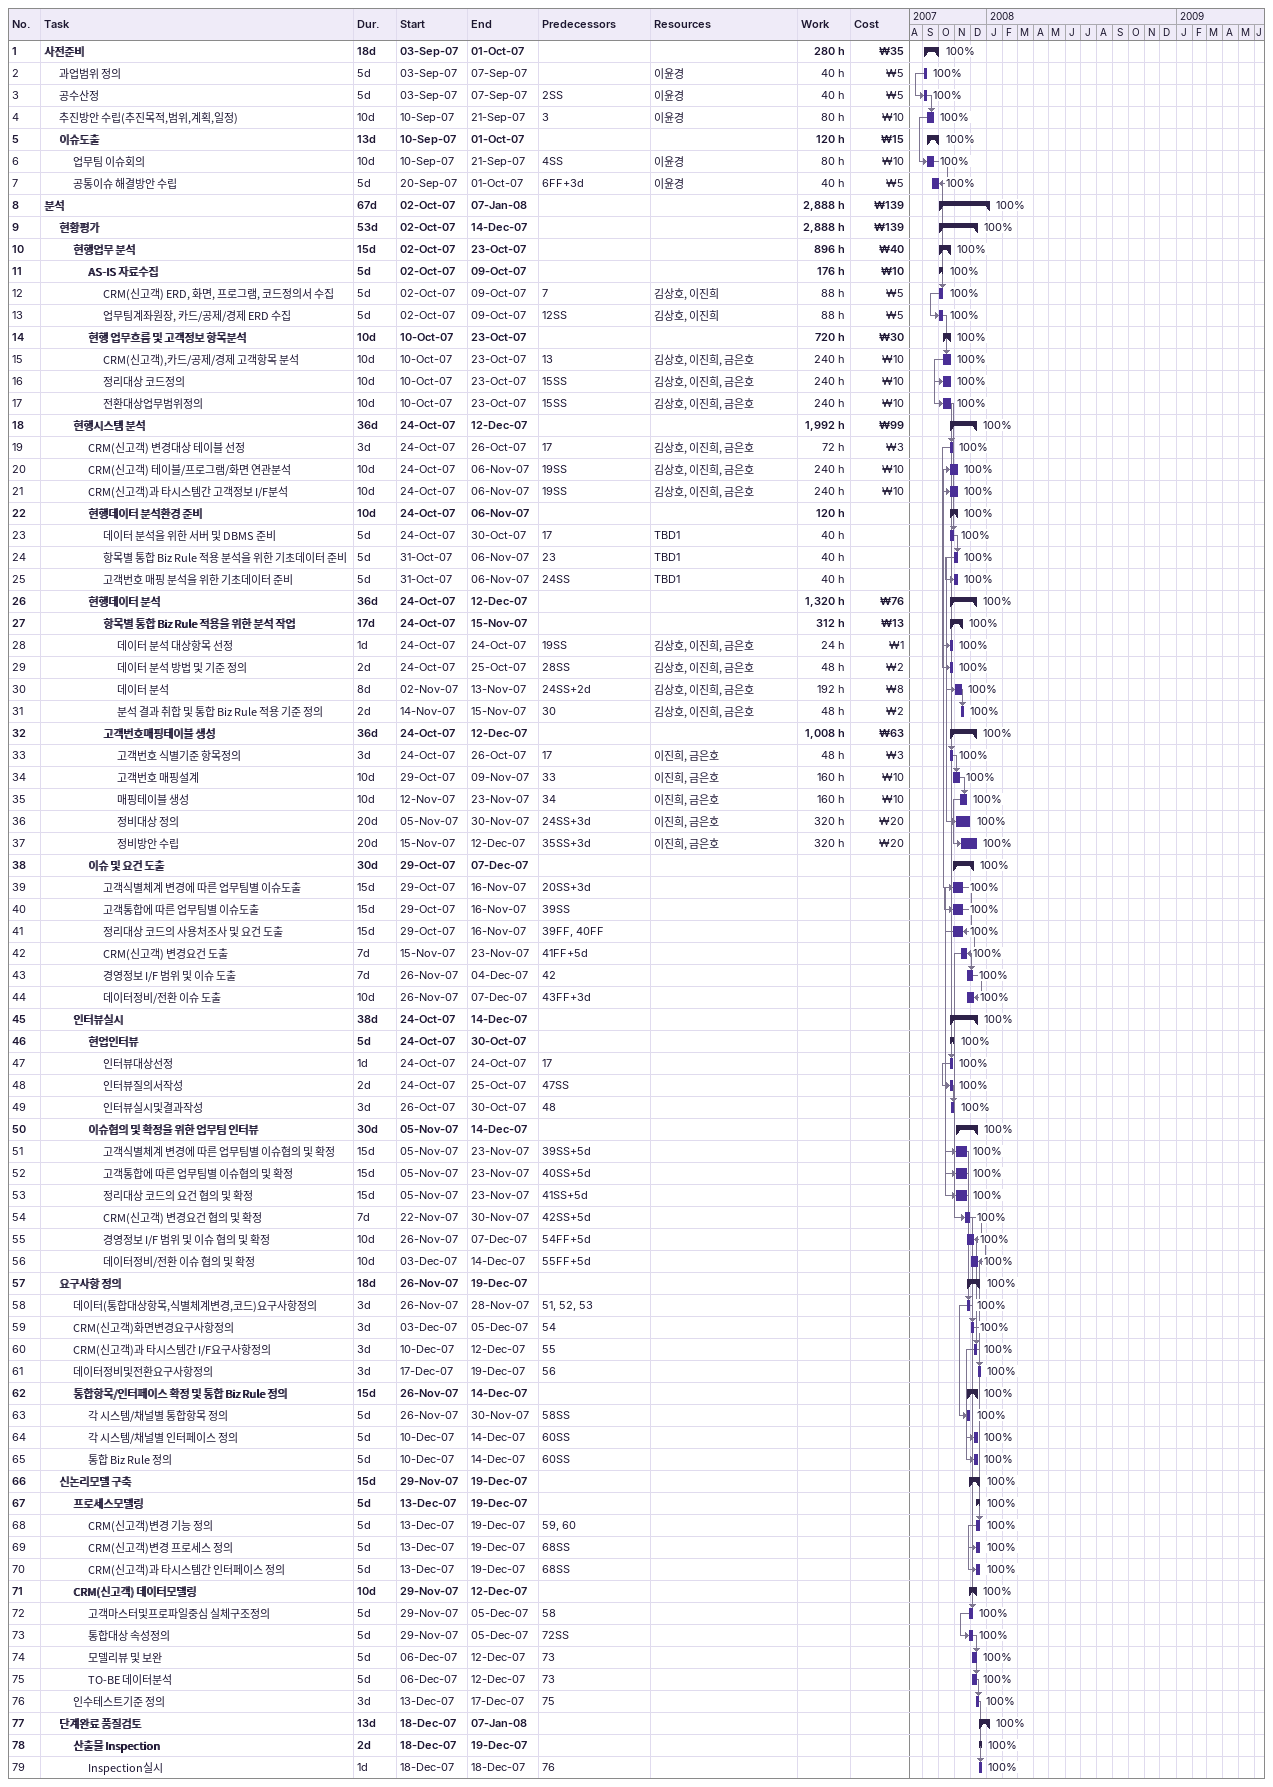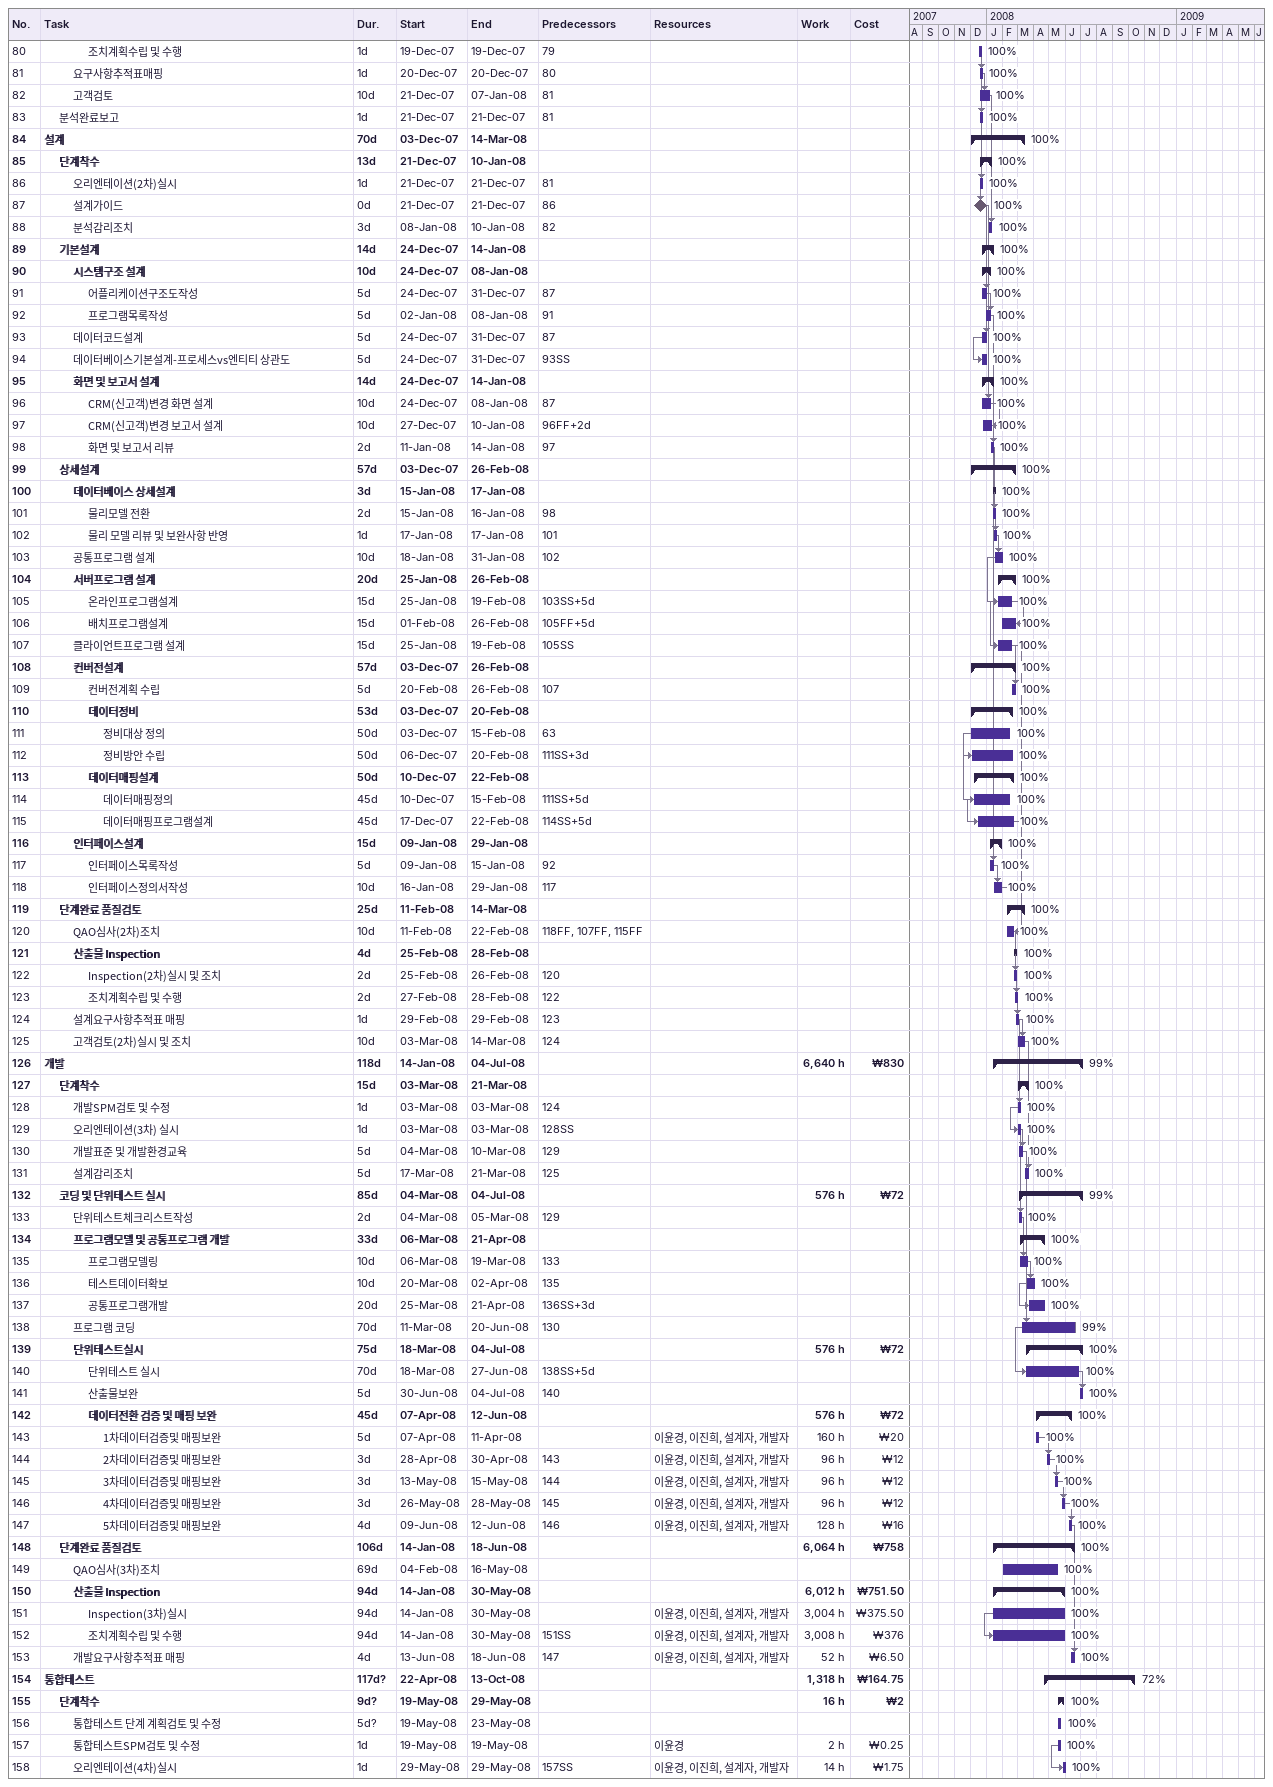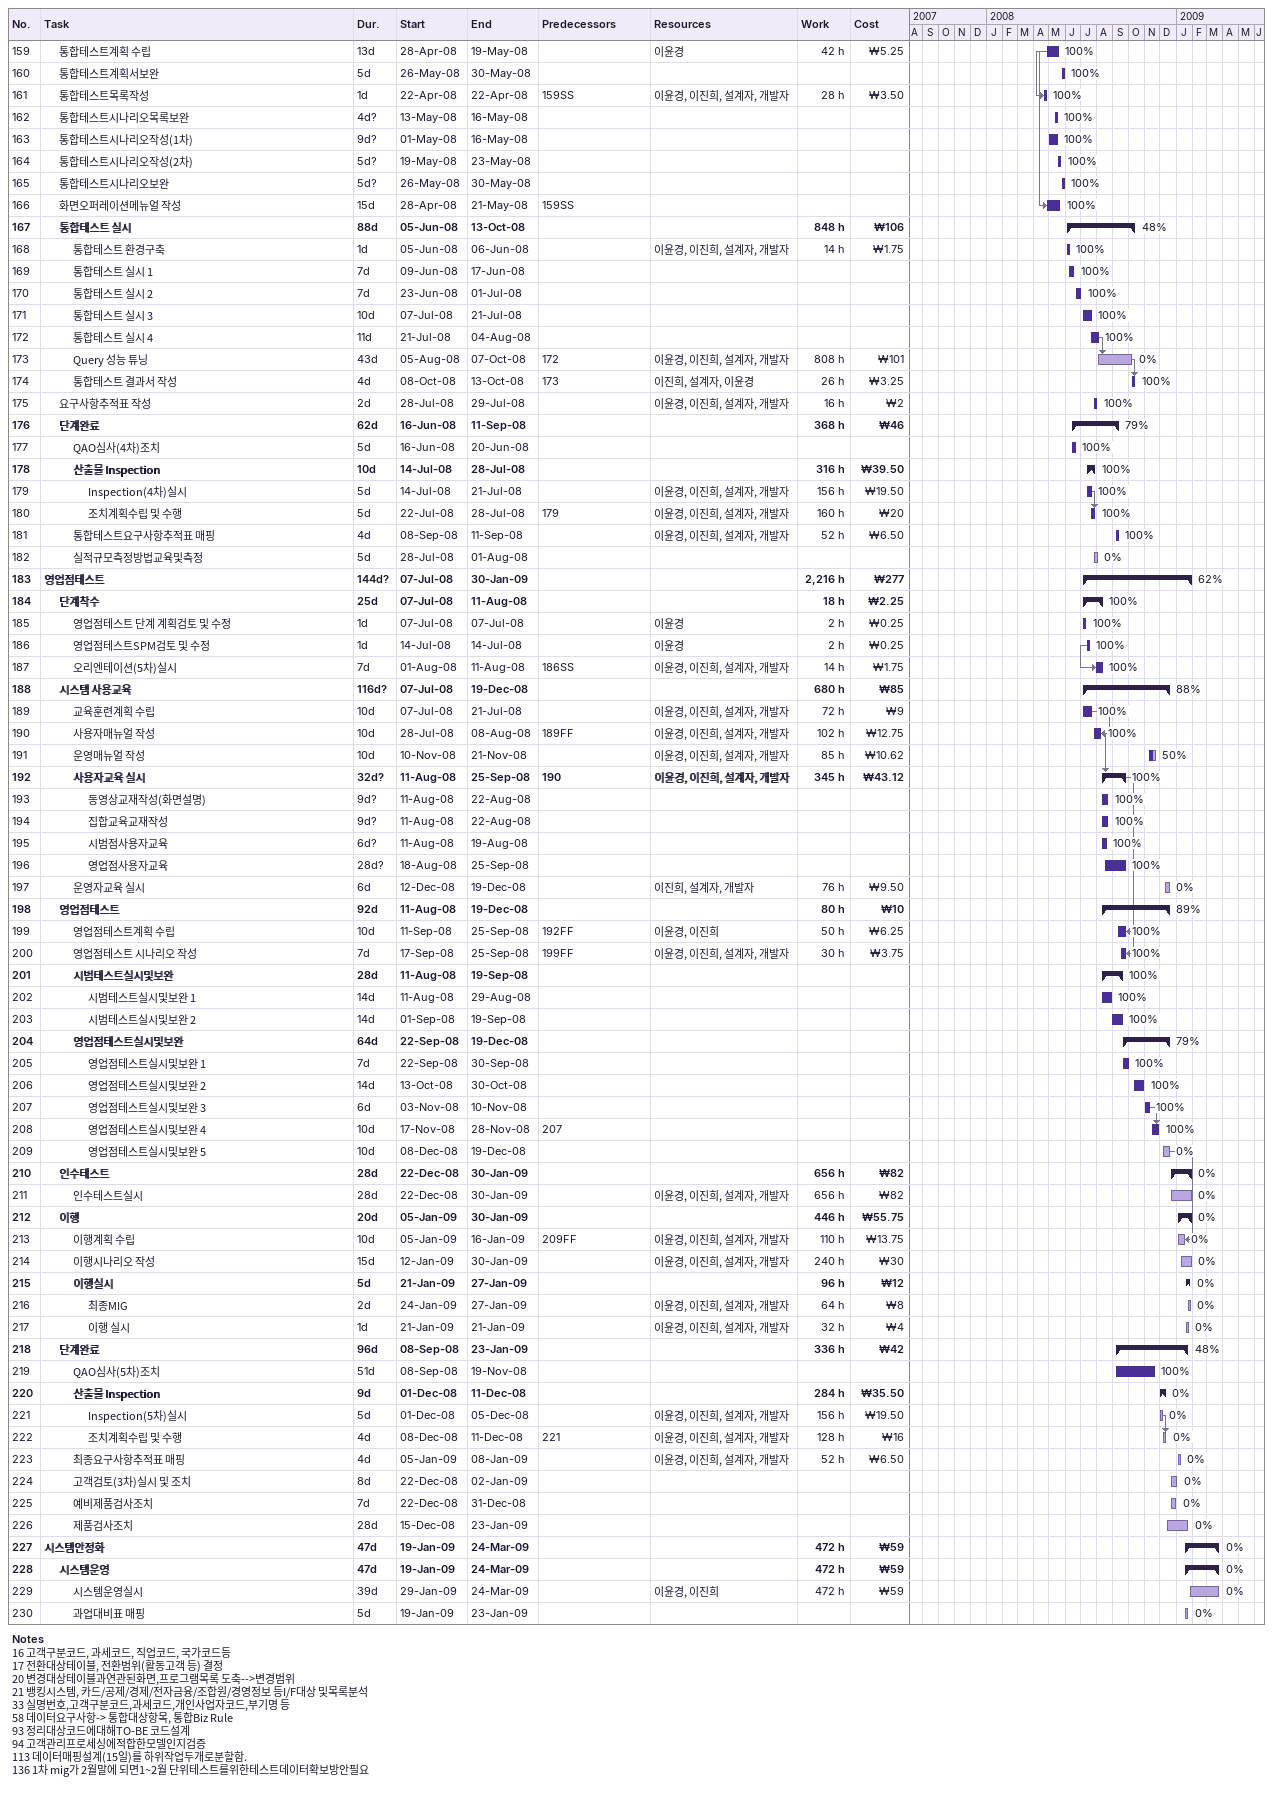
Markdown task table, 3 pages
| ID | Level | Task | Duration | Start | Finish | Predecessors | Resources | % complete | Work (h) | Cost (₩) |
|---|---|---|---|---|---|---|---|---|---|---|
| 1 | 1 | **사전준비** | 18d | 2007-09-03 | 2007-10-01 |  |  | 100 | 280 | 35 |
| 2 | 2 | 과업범위 정의 | 5d | 2007-09-03 | 2007-09-07 |  | 이윤경 | 100 | 40 | 5 |
| 3 | 2 | 공수산정 | 5d | 2007-09-03 | 2007-09-07 | 2SS | 이윤경 | 100 | 40 | 5 |
| 4 | 2 | 추진방안 수립(추진목적,범위,계획,일정) | 10d | 2007-09-10 | 2007-09-21 | 3 | 이윤경 | 100 | 80 | 10 |
| 5 | 2 | **이슈도출** | 13d | 2007-09-10 | 2007-10-01 |  |  | 100 | 120 | 15 |
| 6 | 3 | 업무팀 이슈회의 | 10d | 2007-09-10 | 2007-09-21 | 4SS | 이윤경 | 100 | 80 | 10 |
| 7 | 3 | 공통이슈 해결방안 수립 | 5d | 2007-09-20 | 2007-10-01 | 6FF+3d | 이윤경 | 100 | 40 | 5 |
| 8 | 1 | **분석** | 67d | 2007-10-02 | 2008-01-07 |  |  | 100 | 2888 | 139 |
| 9 | 2 | **현황평가** | 53d | 2007-10-02 | 2007-12-14 |  |  | 100 | 2888 | 139 |
| 10 | 3 | **현행업무 분석** | 15d | 2007-10-02 | 2007-10-23 |  |  | 100 | 896 | 40 |
| 11 | 4 | **AS-IS 자료수집** | 5d | 2007-10-02 | 2007-10-09 |  |  | 100 | 176 | 10 |
| 12 | 5 | CRM(신고객) ERD, 화면, 프로그램, 코드정의서 수집 | 5d | 2007-10-02 | 2007-10-09 | 7 | 김상호, 이진희 | 100 | 88 | 5 |
| 13 | 5 | 업무팀계좌원장, 카드/공제/경제 ERD 수집 | 5d | 2007-10-02 | 2007-10-09 | 12SS | 김상호, 이진희 | 100 | 88 | 5 |
| 14 | 4 | **현행 업무흐름 및 고객정보 항목분석** | 10d | 2007-10-10 | 2007-10-23 |  |  | 100 | 720 | 30 |
| 15 | 5 | CRM(신고객),카드/공제/경제 고객항목 분석 | 10d | 2007-10-10 | 2007-10-23 | 13 | 김상호, 이진희, 금은호 | 100 | 240 | 10 |
| 16 | 5 | 정리대상 코드정의 | 10d | 2007-10-10 | 2007-10-23 | 15SS | 김상호, 이진희, 금은호 | 100 | 240 | 10 |
| 17 | 5 | 전환대상업무범위정의 | 10d | 2007-10-10 | 2007-10-23 | 15SS | 김상호, 이진희, 금은호 | 100 | 240 | 10 |
| 18 | 3 | **현행시스템 분석** | 36d | 2007-10-24 | 2007-12-12 |  |  | 100 | 1992 | 99 |
| 19 | 4 | CRM(신고객) 변경대상 테이블 선정 | 3d | 2007-10-24 | 2007-10-26 | 17 | 김상호, 이진희, 금은호 | 100 | 72 | 3 |
| 20 | 4 | CRM(신고객) 테이블/프로그램/화면 연관분석 | 10d | 2007-10-24 | 2007-11-06 | 19SS | 김상호, 이진희, 금은호 | 100 | 240 | 10 |
| 21 | 4 | CRM(신고객)과 타시스템간 고객정보 I/F분석 | 10d | 2007-10-24 | 2007-11-06 | 19SS | 김상호, 이진희, 금은호 | 100 | 240 | 10 |
| 22 | 4 | **현행데이터 분석환경 준비** | 10d | 2007-10-24 | 2007-11-06 |  |  | 100 | 120 |  |
| 23 | 5 | 데이터 분석을 위한 서버 및 DBMS 준비 | 5d | 2007-10-24 | 2007-10-30 | 17 | TBD1 | 100 | 40 |  |
| 24 | 5 | 항목별 통합 Biz Rule 적용 분석을 위한 기초데이터 준비 | 5d | 2007-10-31 | 2007-11-06 | 23 | TBD1 | 100 | 40 |  |
| 25 | 5 | 고객번호 매핑 분석을 위한 기초데이터 준비 | 5d | 2007-10-31 | 2007-11-06 | 24SS | TBD1 | 100 | 40 |  |
| 26 | 4 | **현행데이터 분석** | 36d | 2007-10-24 | 2007-12-12 |  |  | 100 | 1320 | 76 |
| 27 | 5 | **항목별 통합 Biz Rule 적용을 위한 분석 작업** | 17d | 2007-10-24 | 2007-11-15 |  |  | 100 | 312 | 13 |
| 28 | 6 | 데이터 분석 대상항목 선정 | 1d | 2007-10-24 | 2007-10-24 | 19SS | 김상호, 이진희, 금은호 | 100 | 24 | 1 |
| 29 | 6 | 데이터 분석 방법 및 기준 정의 | 2d | 2007-10-24 | 2007-10-25 | 28SS | 김상호, 이진희, 금은호 | 100 | 48 | 2 |
| 30 | 6 | 데이터 분석 | 8d | 2007-11-02 | 2007-11-13 | 24SS+2d | 김상호, 이진희, 금은호 | 100 | 192 | 8 |
| 31 | 6 | 분석 결과 취합 및 통합 Biz Rule 적용 기준 정의 | 2d | 2007-11-14 | 2007-11-15 | 30 | 김상호, 이진희, 금은호 | 100 | 48 | 2 |
| 32 | 5 | **고객번호매핑테이블 생성** | 36d | 2007-10-24 | 2007-12-12 |  |  | 100 | 1008 | 63 |
| 33 | 6 | 고객번호 식별기준 항목정의 | 3d | 2007-10-24 | 2007-10-26 | 17 | 이진희, 금은호 | 100 | 48 | 3 |
| 34 | 6 | 고객번호 매핑설계 | 10d | 2007-10-29 | 2007-11-09 | 33 | 이진희, 금은호 | 100 | 160 | 10 |
| 35 | 6 | 매핑테이블 생성 | 10d | 2007-11-12 | 2007-11-23 | 34 | 이진희, 금은호 | 100 | 160 | 10 |
| 36 | 6 | 정비대상 정의 | 20d | 2007-11-05 | 2007-11-30 | 24SS+3d | 이진희, 금은호 | 100 | 320 | 20 |
| 37 | 6 | 정비방안 수립 | 20d | 2007-11-15 | 2007-12-12 | 35SS+3d | 이진희, 금은호 | 100 | 320 | 20 |
| 38 | 4 | **이슈 및 요건 도출** | 30d | 2007-10-29 | 2007-12-07 |  |  | 100 |  |  |
| 39 | 5 | 고객식별체계 변경에 따른 업무팀별 이슈도출 | 15d | 2007-10-29 | 2007-11-16 | 20SS+3d |  | 100 |  |  |
| 40 | 5 | 고객통합에 따른 업무팀별 이슈도출 | 15d | 2007-10-29 | 2007-11-16 | 39SS |  | 100 |  |  |
| 41 | 5 | 정리대상 코드의 사용처조사 및 요건 도출 | 15d | 2007-10-29 | 2007-11-16 | 39FF, 40FF |  | 100 |  |  |
| 42 | 5 | CRM(신고객) 변경요건 도출 | 7d | 2007-11-15 | 2007-11-23 | 41FF+5d |  | 100 |  |  |
| 43 | 5 | 경영정보 I/F 범위 및 이슈 도출 | 7d | 2007-11-26 | 2007-12-04 | 42 |  | 100 |  |  |
| 44 | 5 | 데이터정비/전환 이슈 도출 | 10d | 2007-11-26 | 2007-12-07 | 43FF+3d |  | 100 |  |  |
| 45 | 3 | **인터뷰실시** | 38d | 2007-10-24 | 2007-12-14 |  |  | 100 |  |  |
| 46 | 4 | **현업인터뷰** | 5d | 2007-10-24 | 2007-10-30 |  |  | 100 |  |  |
| 47 | 5 | 인터뷰대상선정 | 1d | 2007-10-24 | 2007-10-24 | 17 |  | 100 |  |  |
| 48 | 5 | 인터뷰질의서작성 | 2d | 2007-10-24 | 2007-10-25 | 47SS |  | 100 |  |  |
| 49 | 5 | 인터뷰실시및결과작성 | 3d | 2007-10-26 | 2007-10-30 | 48 |  | 100 |  |  |
| 50 | 4 | **이슈협의 및 확정을 위한 업무팀 인터뷰** | 30d | 2007-11-05 | 2007-12-14 |  |  | 100 |  |  |
| 51 | 5 | 고객식별체계 변경에 따른 업무팀별 이슈협의 및 확정 | 15d | 2007-11-05 | 2007-11-23 | 39SS+5d |  | 100 |  |  |
| 52 | 5 | 고객통합에 따른 업무팀별 이슈협의 및 확정 | 15d | 2007-11-05 | 2007-11-23 | 40SS+5d |  | 100 |  |  |
| 53 | 5 | 정리대상 코드의 요건 협의 및 확정 | 15d | 2007-11-05 | 2007-11-23 | 41SS+5d |  | 100 |  |  |
| 54 | 5 | CRM(신고객) 변경요건 협의 및 확정 | 7d | 2007-11-22 | 2007-11-30 | 42SS+5d |  | 100 |  |  |
| 55 | 5 | 경영정보 I/F 범위 및 이슈 협의 및 확정 | 10d | 2007-11-26 | 2007-12-07 | 54FF+5d |  | 100 |  |  |
| 56 | 5 | 데이터정비/전환 이슈 협의 및 확정 | 10d | 2007-12-03 | 2007-12-14 | 55FF+5d |  | 100 |  |  |
| 57 | 2 | **요구사항 정의** | 18d | 2007-11-26 | 2007-12-19 |  |  | 100 |  |  |
| 58 | 3 | 데이터(통합대상항목,식별체계변경,코드)요구사항정의 | 3d | 2007-11-26 | 2007-11-28 | 51, 52, 53 |  | 100 |  |  |
| 59 | 3 | CRM(신고객)화면변경요구사항정의 | 3d | 2007-12-03 | 2007-12-05 | 54 |  | 100 |  |  |
| 60 | 3 | CRM(신고객)과 타시스템간 I/F요구사항정의 | 3d | 2007-12-10 | 2007-12-12 | 55 |  | 100 |  |  |
| 61 | 3 | 데이터정비및전환요구사항정의 | 3d | 2007-12-17 | 2007-12-19 | 56 |  | 100 |  |  |
| 62 | 3 | **통합항목/인터페이스 확정 및 통합 Biz Rule 정의** | 15d | 2007-11-26 | 2007-12-14 |  |  | 100 |  |  |
| 63 | 4 | 각 시스템/채널별 통합항목 정의 | 5d | 2007-11-26 | 2007-11-30 | 58SS |  | 100 |  |  |
| 64 | 4 | 각 시스템/채널별 인터페이스 정의 | 5d | 2007-12-10 | 2007-12-14 | 60SS |  | 100 |  |  |
| 65 | 4 | 통합 Biz Rule 정의 | 5d | 2007-12-10 | 2007-12-14 | 60SS |  | 100 |  |  |
| 66 | 2 | **신논리모델 구축** | 15d | 2007-11-29 | 2007-12-19 |  |  | 100 |  |  |
| 67 | 3 | **프로세스모델링** | 5d | 2007-12-13 | 2007-12-19 |  |  | 100 |  |  |
| 68 | 4 | CRM(신고객)변경 기능 정의 | 5d | 2007-12-13 | 2007-12-19 | 59, 60 |  | 100 |  |  |
| 69 | 4 | CRM(신고객)변경 프로세스 정의 | 5d | 2007-12-13 | 2007-12-19 | 68SS |  | 100 |  |  |
| 70 | 4 | CRM(신고객)과 타시스템간 인터페이스 정의 | 5d | 2007-12-13 | 2007-12-19 | 68SS |  | 100 |  |  |
| 71 | 3 | **CRM(신고객) 데이터모델링** | 10d | 2007-11-29 | 2007-12-12 |  |  | 100 |  |  |
| 72 | 4 | 고객마스터및프로파일중심 실체구조정의 | 5d | 2007-11-29 | 2007-12-05 | 58 |  | 100 |  |  |
| 73 | 4 | 통합대상 속성정의 | 5d | 2007-11-29 | 2007-12-05 | 72SS |  | 100 |  |  |
| 74 | 4 | 모델리뷰 및 보완 | 5d | 2007-12-06 | 2007-12-12 | 73 |  | 100 |  |  |
| 75 | 4 | TO-BE 데이터분석 | 5d | 2007-12-06 | 2007-12-12 | 73 |  | 100 |  |  |
| 76 | 3 | 인수테스트기준 정의 | 3d | 2007-12-13 | 2007-12-17 | 75 |  | 100 |  |  |
| 77 | 2 | **단계완료 품질검토** | 13d | 2007-12-18 | 2008-01-07 |  |  | 100 |  |  |
| 78 | 3 | **산출물 Inspection** | 2d | 2007-12-18 | 2007-12-19 |  |  | 100 |  |  |
| 79 | 4 | Inspection실시 | 1d | 2007-12-18 | 2007-12-18 | 76 |  | 100 |  |  |
| 80 | 4 | 조치계획수립 및 수행 | 1d | 2007-12-19 | 2007-12-19 | 79 |  | 100 |  |  |
| 81 | 3 | 요구사항추적표매핑 | 1d | 2007-12-20 | 2007-12-20 | 80 |  | 100 |  |  |
| 82 | 3 | 고객검토 | 10d | 2007-12-21 | 2008-01-07 | 81 |  | 100 |  |  |
| 83 | 2 | 분석완료보고 | 1d | 2007-12-21 | 2007-12-21 | 81 |  | 100 |  |  |
| 84 | 1 | **설계** | 70d | 2007-12-03 | 2008-03-14 |  |  | 100 |  |  |
| 85 | 2 | **단계착수** | 13d | 2007-12-21 | 2008-01-10 |  |  | 100 |  |  |
| 86 | 3 | 오리엔테이션(2차)실시 | 1d | 2007-12-21 | 2007-12-21 | 81 |  | 100 |  |  |
| 87 | 3 | 설계가이드 | 0d | 2007-12-21 | 2007-12-21 | 86 |  | 100 |  |  |
| 88 | 3 | 분석감리조치 | 3d | 2008-01-08 | 2008-01-10 | 82 |  | 100 |  |  |
| 89 | 2 | **기본설계** | 14d | 2007-12-24 | 2008-01-14 |  |  | 100 |  |  |
| 90 | 3 | **시스템구조 설계** | 10d | 2007-12-24 | 2008-01-08 |  |  | 100 |  |  |
| 91 | 4 | 어플리케이션구조도작성 | 5d | 2007-12-24 | 2007-12-31 | 87 |  | 100 |  |  |
| 92 | 4 | 프로그램목록작성 | 5d | 2008-01-02 | 2008-01-08 | 91 |  | 100 |  |  |
| 93 | 3 | 데이터코드설계 | 5d | 2007-12-24 | 2007-12-31 | 87 |  | 100 |  |  |
| 94 | 3 | 데이터베이스기본설계-프로세스vs엔티티 상관도 | 5d | 2007-12-24 | 2007-12-31 | 93SS |  | 100 |  |  |
| 95 | 3 | **화면 및 보고서 설계** | 14d | 2007-12-24 | 2008-01-14 |  |  | 100 |  |  |
| 96 | 4 | CRM(신고객)변경 화면 설계 | 10d | 2007-12-24 | 2008-01-08 | 87 |  | 100 |  |  |
| 97 | 4 | CRM(신고객)변경 보고서 설계 | 10d | 2007-12-27 | 2008-01-10 | 96FF+2d |  | 100 |  |  |
| 98 | 4 | 화면 및 보고서 리뷰 | 2d | 2008-01-11 | 2008-01-14 | 97 |  | 100 |  |  |
| 99 | 2 | **상세설계** | 57d | 2007-12-03 | 2008-02-26 |  |  | 100 |  |  |
| 100 | 3 | **데이터베이스 상세설계** | 3d | 2008-01-15 | 2008-01-17 |  |  | 100 |  |  |
| 101 | 4 | 물리모델 전환 | 2d | 2008-01-15 | 2008-01-16 | 98 |  | 100 |  |  |
| 102 | 4 | 물리 모델 리뷰 및 보완사항 반영 | 1d | 2008-01-17 | 2008-01-17 | 101 |  | 100 |  |  |
| 103 | 3 | 공통프로그램 설계 | 10d | 2008-01-18 | 2008-01-31 | 102 |  | 100 |  |  |
| 104 | 3 | **서버프로그램 설계** | 20d | 2008-01-25 | 2008-02-26 |  |  | 100 |  |  |
| 105 | 4 | 온라인프로그램설계 | 15d | 2008-01-25 | 2008-02-19 | 103SS+5d |  | 100 |  |  |
| 106 | 4 | 배치프로그램설계 | 15d | 2008-02-01 | 2008-02-26 | 105FF+5d |  | 100 |  |  |
| 107 | 3 | 클라이언트프로그램 설계 | 15d | 2008-01-25 | 2008-02-19 | 105SS |  | 100 |  |  |
| 108 | 3 | **컨버전설계** | 57d | 2007-12-03 | 2008-02-26 |  |  | 100 |  |  |
| 109 | 4 | 컨버전계획 수립 | 5d | 2008-02-20 | 2008-02-26 | 107 |  | 100 |  |  |
| 110 | 4 | **데이터정비** | 53d | 2007-12-03 | 2008-02-20 |  |  | 100 |  |  |
| 111 | 5 | 정비대상 정의 | 50d | 2007-12-03 | 2008-02-15 | 63 |  | 100 |  |  |
| 112 | 5 | 정비방안 수립 | 50d | 2007-12-06 | 2008-02-20 | 111SS+3d |  | 100 |  |  |
| 113 | 4 | **데이터매핑설계** | 50d | 2007-12-10 | 2008-02-22 |  |  | 100 |  |  |
| 114 | 5 | 데이터매핑정의 | 45d | 2007-12-10 | 2008-02-15 | 111SS+5d |  | 100 |  |  |
| 115 | 5 | 데이터매핑프로그램설계 | 45d | 2007-12-17 | 2008-02-22 | 114SS+5d |  | 100 |  |  |
| 116 | 3 | **인터페이스설계** | 15d | 2008-01-09 | 2008-01-29 |  |  | 100 |  |  |
| 117 | 4 | 인터페이스목록작성 | 5d | 2008-01-09 | 2008-01-15 | 92 |  | 100 |  |  |
| 118 | 4 | 인터페이스정의서작성 | 10d | 2008-01-16 | 2008-01-29 | 117 |  | 100 |  |  |
| 119 | 2 | **단계완료 품질검토** | 25d | 2008-02-11 | 2008-03-14 |  |  | 100 |  |  |
| 120 | 3 | QAO심사(2차)조치 | 10d | 2008-02-11 | 2008-02-22 | 118FF, 107FF, 115FF |  | 100 |  |  |
| 121 | 3 | **산출물 Inspection** | 4d | 2008-02-25 | 2008-02-28 |  |  | 100 |  |  |
| 122 | 4 | Inspection(2차)실시 및 조치 | 2d | 2008-02-25 | 2008-02-26 | 120 |  | 100 |  |  |
| 123 | 4 | 조치계획수립 및 수행 | 2d | 2008-02-27 | 2008-02-28 | 122 |  | 100 |  |  |
| 124 | 3 | 설계요구사항추적표 매핑 | 1d | 2008-02-29 | 2008-02-29 | 123 |  | 100 |  |  |
| 125 | 3 | 고객검토(2차)실시 및 조치 | 10d | 2008-03-03 | 2008-03-14 | 124 |  | 100 |  |  |
| 126 | 1 | **개발** | 118d | 2008-01-14 | 2008-07-04 |  |  | 99 | 6640 | 830 |
| 127 | 2 | **단계착수** | 15d | 2008-03-03 | 2008-03-21 |  |  | 100 |  |  |
| 128 | 3 | 개발SPM검토 및 수정 | 1d | 2008-03-03 | 2008-03-03 | 124 |  | 100 |  |  |
| 129 | 3 | 오리엔테이션(3차) 실시 | 1d | 2008-03-03 | 2008-03-03 | 128SS |  | 100 |  |  |
| 130 | 3 | 개발표준 및 개발환경교육 | 5d | 2008-03-04 | 2008-03-10 | 129 |  | 100 |  |  |
| 131 | 3 | 설계감리조치 | 5d | 2008-03-17 | 2008-03-21 | 125 |  | 100 |  |  |
| 132 | 2 | **코딩 및 단위테스트 실시** | 85d | 2008-03-04 | 2008-07-04 |  |  | 99 | 576 | 72 |
| 133 | 3 | 단위테스트체크리스트작성 | 2d | 2008-03-04 | 2008-03-05 | 129 |  | 100 |  |  |
| 134 | 3 | **프로그램모델 및 공통프로그램 개발** | 33d | 2008-03-06 | 2008-04-21 |  |  | 100 |  |  |
| 135 | 4 | 프로그램모델링 | 10d | 2008-03-06 | 2008-03-19 | 133 |  | 100 |  |  |
| 136 | 4 | 테스트데이터확보 | 10d | 2008-03-20 | 2008-04-02 | 135 |  | 100 |  |  |
| 137 | 4 | 공통프로그램개발 | 20d | 2008-03-25 | 2008-04-21 | 136SS+3d |  | 100 |  |  |
| 138 | 3 | 프로그램 코딩 | 70d | 2008-03-11 | 2008-06-20 | 130 |  | 99 |  |  |
| 139 | 3 | **단위테스트실시** | 75d | 2008-03-18 | 2008-07-04 |  |  | 100 | 576 | 72 |
| 140 | 4 | 단위테스트 실시 | 70d | 2008-03-18 | 2008-06-27 | 138SS+5d |  | 100 |  |  |
| 141 | 4 | 산출물보완 | 5d | 2008-06-30 | 2008-07-04 | 140 |  | 100 |  |  |
| 142 | 4 | **데이터전환 검증 및 매핑 보완** | 45d | 2008-04-07 | 2008-06-12 |  |  | 100 | 576 | 72 |
| 143 | 5 | 1차데이터검증및 매핑보완 | 5d | 2008-04-07 | 2008-04-11 |  | 이윤경, 이진희, 설계자, 개발자 | 100 | 160 | 20 |
| 144 | 5 | 2차데이터검증및 매핑보완 | 3d | 2008-04-28 | 2008-04-30 | 143 | 이윤경, 이진희, 설계자, 개발자 | 100 | 96 | 12 |
| 145 | 5 | 3차데이터검증및 매핑보완 | 3d | 2008-05-13 | 2008-05-15 | 144 | 이윤경, 이진희, 설계자, 개발자 | 100 | 96 | 12 |
| 146 | 5 | 4차데이터검증및 매핑보완 | 3d | 2008-05-26 | 2008-05-28 | 145 | 이윤경, 이진희, 설계자, 개발자 | 100 | 96 | 12 |
| 147 | 5 | 5차데이터검증및 매핑보완 | 4d | 2008-06-09 | 2008-06-12 | 146 | 이윤경, 이진희, 설계자, 개발자 | 100 | 128 | 16 |
| 148 | 2 | **단계완료 품질검토** | 106d | 2008-01-14 | 2008-06-18 |  |  | 100 | 6064 | 758 |
| 149 | 3 | QAO심사(3차)조치 | 69d | 2008-02-04 | 2008-05-16 |  |  | 100 |  |  |
| 150 | 3 | **산출물 Inspection** | 94d | 2008-01-14 | 2008-05-30 |  |  | 100 | 6012 | 751.50 |
| 151 | 4 | Inspection(3차)실시 | 94d | 2008-01-14 | 2008-05-30 |  | 이윤경, 이진희, 설계자, 개발자 | 100 | 3004 | 375.50 |
| 152 | 4 | 조치계획수립 및 수행 | 94d | 2008-01-14 | 2008-05-30 | 151SS | 이윤경, 이진희, 설계자, 개발자 | 100 | 3008 | 376 |
| 153 | 3 | 개발요구사항추적표 매핑 | 4d | 2008-06-13 | 2008-06-18 | 147 | 이윤경, 이진희, 설계자, 개발자 | 100 | 52 | 6.50 |
| 154 | 1 | **통합테스트** | 117d? | 2008-04-22 | 2008-10-13 |  |  | 72 | 1318 | 164.75 |
| 155 | 2 | **단계착수** | 9d? | 2008-05-19 | 2008-05-29 |  |  | 100 | 16 | 2 |
| 156 | 3 | 통합테스트 단계 계획검토 및 수정 | 5d? | 2008-05-19 | 2008-05-23 |  |  | 100 |  |  |
| 157 | 3 | 통합테스트SPM검토 및 수정 | 1d | 2008-05-19 | 2008-05-19 |  | 이윤경 | 100 | 2 | 0.25 |
| 158 | 3 | 오리엔테이션(4차)실시 | 1d | 2008-05-29 | 2008-05-29 | 157SS | 이윤경, 이진희, 설계자, 개발자 | 100 | 14 | 1.75 |
| 159 | 2 | 통합테스트계획 수립 | 13d | 2008-04-28 | 2008-05-19 |  | 이윤경 | 100 | 42 | 5.25 |
| 160 | 2 | 통합테스트계획서보완 | 5d | 2008-05-26 | 2008-05-30 |  |  | 100 |  |  |
| 161 | 2 | 통합테스트목록작성 | 1d | 2008-04-22 | 2008-04-22 | 159SS | 이윤경, 이진희, 설계자, 개발자 | 100 | 28 | 3.50 |
| 162 | 2 | 통합테스트시나리오목록보완 | 4d? | 2008-05-13 | 2008-05-16 |  |  | 100 |  |  |
| 163 | 2 | 통합테스트시나리오작성(1차) | 9d? | 2008-05-01 | 2008-05-16 |  |  | 100 |  |  |
| 164 | 2 | 통합테스트시나리오작성(2차) | 5d? | 2008-05-19 | 2008-05-23 |  |  | 100 |  |  |
| 165 | 2 | 통합테스트시나리오보완 | 5d? | 2008-05-26 | 2008-05-30 |  |  | 100 |  |  |
| 166 | 2 | 화면오퍼레이션메뉴얼 작성 | 15d | 2008-04-28 | 2008-05-21 | 159SS |  | 100 |  |  |
| 167 | 2 | **통합테스트 실시** | 88d | 2008-06-05 | 2008-10-13 |  |  | 48 | 848 | 106 |
| 168 | 3 | 통합테스트 환경구축 | 1d | 2008-06-05 | 2008-06-06 |  | 이윤경, 이진희, 설계자, 개발자 | 100 | 14 | 1.75 |
| 169 | 3 | 통합테스트 실시 1 | 7d | 2008-06-09 | 2008-06-17 |  |  | 100 |  |  |
| 170 | 3 | 통합테스트 실시 2 | 7d | 2008-06-23 | 2008-07-01 |  |  | 100 |  |  |
| 171 | 3 | 통합테스트 실시 3 | 10d | 2008-07-07 | 2008-07-21 |  |  | 100 |  |  |
| 172 | 3 | 통합테스트 실시 4 | 11d | 2008-07-21 | 2008-08-04 |  |  | 100 |  |  |
| 173 | 3 | Query 성능 튜닝 | 43d | 2008-08-05 | 2008-10-07 | 172 | 이윤경, 이진희, 설계자, 개발자 | 0 | 808 | 101 |
| 174 | 3 | 통합테스트 결과서 작성 | 4d | 2008-10-08 | 2008-10-13 | 173 | 이진희, 설계자, 이윤경 | 100 | 26 | 3.25 |
| 175 | 2 | 요구사항추적표 작성 | 2d | 2008-07-28 | 2008-07-29 |  | 이윤경, 이진희, 설계자, 개발자 | 100 | 16 | 2 |
| 176 | 2 | **단계완료** | 62d | 2008-06-16 | 2008-09-11 |  |  | 79 | 368 | 46 |
| 177 | 3 | QAO심사(4차)조치 | 5d | 2008-06-16 | 2008-06-20 |  |  | 100 |  |  |
| 178 | 3 | **산출물 Inspection** | 10d | 2008-07-14 | 2008-07-28 |  |  | 100 | 316 | 39.50 |
| 179 | 4 | Inspection(4차)실시 | 5d | 2008-07-14 | 2008-07-21 |  | 이윤경, 이진희, 설계자, 개발자 | 100 | 156 | 19.50 |
| 180 | 4 | 조치계획수립 및 수행 | 5d | 2008-07-22 | 2008-07-28 | 179 | 이윤경, 이진희, 설계자, 개발자 | 100 | 160 | 20 |
| 181 | 3 | 통합테스트요구사항추적표 매핑 | 4d | 2008-09-08 | 2008-09-11 |  | 이윤경, 이진희, 설계자, 개발자 | 100 | 52 | 6.50 |
| 182 | 3 | 실적규모측정방법교육및측정 | 5d | 2008-07-28 | 2008-08-01 |  |  | 0 |  |  |
| 183 | 1 | **영업점테스트** | 144d? | 2008-07-07 | 2009-01-30 |  |  | 62 | 2216 | 277 |
| 184 | 2 | **단계착수** | 25d | 2008-07-07 | 2008-08-11 |  |  | 100 | 18 | 2.25 |
| 185 | 3 | 영업점테스트 단계 계획검토 및 수정 | 1d | 2008-07-07 | 2008-07-07 |  | 이윤경 | 100 | 2 | 0.25 |
| 186 | 3 | 영업점테스트SPM검토 및 수정 | 1d | 2008-07-14 | 2008-07-14 |  | 이윤경 | 100 | 2 | 0.25 |
| 187 | 3 | 오리엔테이션(5차)실시 | 7d | 2008-08-01 | 2008-08-11 | 186SS | 이윤경, 이진희, 설계자, 개발자 | 100 | 14 | 1.75 |
| 188 | 2 | **시스템 사용교육** | 116d? | 2008-07-07 | 2008-12-19 |  |  | 88 | 680 | 85 |
| 189 | 3 | 교육훈련계획 수립 | 10d | 2008-07-07 | 2008-07-21 |  | 이윤경, 이진희, 설계자, 개발자 | 100 | 72 | 9 |
| 190 | 3 | 사용자매뉴얼 작성 | 10d | 2008-07-28 | 2008-08-08 | 189FF | 이윤경, 이진희, 설계자, 개발자 | 100 | 102 | 12.75 |
| 191 | 3 | 운영매뉴얼 작성 | 10d | 2008-11-10 | 2008-11-21 |  | 이윤경, 이진희, 설계자, 개발자 | 50 | 85 | 10.62 |
| 192 | 3 | **사용자교육 실시** | 32d? | 2008-08-11 | 2008-09-25 | 190 | 이윤경, 이진희, 설계자, 개발자 | 100 | 345 | 43.12 |
| 193 | 4 | 동영상교재작성(화면설명) | 9d? | 2008-08-11 | 2008-08-22 |  |  | 100 |  |  |
| 194 | 4 | 집합교육교재작성 | 9d? | 2008-08-11 | 2008-08-22 |  |  | 100 |  |  |
| 195 | 4 | 시범점사용자교육 | 6d? | 2008-08-11 | 2008-08-19 |  |  | 100 |  |  |
| 196 | 4 | 영업점사용자교육 | 28d? | 2008-08-18 | 2008-09-25 |  |  | 100 |  |  |
| 197 | 3 | 운영자교육 실시 | 6d | 2008-12-12 | 2008-12-19 |  | 이진희, 설계자, 개발자 | 0 | 76 | 9.50 |
| 198 | 2 | **영업점테스트** | 92d | 2008-08-11 | 2008-12-19 |  |  | 89 | 80 | 10 |
| 199 | 3 | 영업점테스트계획 수립 | 10d | 2008-09-11 | 2008-09-25 | 192FF | 이윤경, 이진희 | 100 | 50 | 6.25 |
| 200 | 3 | 영업점테스트 시나리오 작성 | 7d | 2008-09-17 | 2008-09-25 | 199FF | 이윤경, 이진희, 설계자, 개발자 | 100 | 30 | 3.75 |
| 201 | 3 | **시범테스트실시및보완** | 28d | 2008-08-11 | 2008-09-19 |  |  | 100 |  |  |
| 202 | 4 | 시범테스트실시및보완 1 | 14d | 2008-08-11 | 2008-08-29 |  |  | 100 |  |  |
| 203 | 4 | 시범테스트실시및보완 2 | 14d | 2008-09-01 | 2008-09-19 |  |  | 100 |  |  |
| 204 | 3 | **영업점테스트실시및보완** | 64d | 2008-09-22 | 2008-12-19 |  |  | 79 |  |  |
| 205 | 4 | 영업점테스트실시및보완 1 | 7d | 2008-09-22 | 2008-09-30 |  |  | 100 |  |  |
| 206 | 4 | 영업점테스트실시및보완 2 | 14d | 2008-10-13 | 2008-10-30 |  |  | 100 |  |  |
| 207 | 4 | 영업점테스트실시및보완 3 | 6d | 2008-11-03 | 2008-11-10 |  |  | 100 |  |  |
| 208 | 4 | 영업점테스트실시및보완 4 | 10d | 2008-11-17 | 2008-11-28 | 207 |  | 100 |  |  |
| 209 | 4 | 영업점테스트실시및보완 5 | 10d | 2008-12-08 | 2008-12-19 |  |  | 0 |  |  |
| 210 | 2 | **인수테스트** | 28d | 2008-12-22 | 2009-01-30 |  |  | 0 | 656 | 82 |
| 211 | 3 | 인수테스트실시 | 28d | 2008-12-22 | 2009-01-30 |  | 이윤경, 이진희, 설계자, 개발자 | 0 | 656 | 82 |
| 212 | 2 | **이행** | 20d | 2009-01-05 | 2009-01-30 |  |  | 0 | 446 | 55.75 |
| 213 | 3 | 이행계획 수립 | 10d | 2009-01-05 | 2009-01-16 | 209FF | 이윤경, 이진희, 설계자, 개발자 | 0 | 110 | 13.75 |
| 214 | 3 | 이행시나리오 작성 | 15d | 2009-01-12 | 2009-01-30 |  | 이윤경, 이진희, 설계자, 개발자 | 0 | 240 | 30 |
| 215 | 3 | **이행실시** | 5d | 2009-01-21 | 2009-01-27 |  |  | 0 | 96 | 12 |
| 216 | 4 | 최종MIG | 2d | 2009-01-24 | 2009-01-27 |  | 이윤경, 이진희, 설계자, 개발자 | 0 | 64 | 8 |
| 217 | 4 | 이행 실시 | 1d | 2009-01-21 | 2009-01-21 |  | 이윤경, 이진희, 설계자, 개발자 | 0 | 32 | 4 |
| 218 | 2 | **단계완료** | 96d | 2008-09-08 | 2009-01-23 |  |  | 48 | 336 | 42 |
| 219 | 3 | QAO심사(5차)조치 | 51d | 2008-09-08 | 2008-11-19 |  |  | 100 |  |  |
| 220 | 3 | **산출물 Inspection** | 9d | 2008-12-01 | 2008-12-11 |  |  | 0 | 284 | 35.50 |
| 221 | 4 | Inspection(5차)실시 | 5d | 2008-12-01 | 2008-12-05 |  | 이윤경, 이진희, 설계자, 개발자 | 0 | 156 | 19.50 |
| 222 | 4 | 조치계획수립 및 수행 | 4d | 2008-12-08 | 2008-12-11 | 221 | 이윤경, 이진희, 설계자, 개발자 | 0 | 128 | 16 |
| 223 | 3 | 최종요구사항추적표 매핑 | 4d | 2009-01-05 | 2009-01-08 |  | 이윤경, 이진희, 설계자, 개발자 | 0 | 52 | 6.50 |
| 224 | 3 | 고객검토(3차)실시 및 조치 | 8d | 2008-12-22 | 2009-01-02 |  |  | 0 |  |  |
| 225 | 3 | 예비제품검사조치 | 7d | 2008-12-22 | 2008-12-31 |  |  | 0 |  |  |
| 226 | 3 | 제품검사조치 | 28d | 2008-12-15 | 2009-01-23 |  |  | 0 |  |  |
| 227 | 1 | **시스템안정화** | 47d | 2009-01-19 | 2009-03-24 |  |  | 0 | 472 | 59 |
| 228 | 2 | **시스템운영** | 47d | 2009-01-19 | 2009-03-24 |  |  | 0 | 472 | 59 |
| 229 | 3 | 시스템운영실시 | 39d | 2009-01-29 | 2009-03-24 |  | 이윤경, 이진희 | 0 | 472 | 59 |
| 230 | 3 | 과업대비표 매핑 | 5d | 2009-01-19 | 2009-01-23 |  |  | 0 |  |  |

Notes
- 16: 고객구분코드, 과세코드, 직업코드, 국가코드 등
- 17: 전환대상테이블, 전환범위(활동고객 등) 결정
- 20: 변경대상 테이블과 연관된 화면,프로그램목록 도축 -->변경범위
- 21: 뱅킹시스템, 카드/공제/경제/전자금융/조합원/경영정보 등 I/F대상 및 목록분석
- 33: 실명번호,고객구분코드,과세코드,개인사업자코드,부기명 등
- 58: 데이터요구사항 -> 통합대상항목, 통합 Biz Rule
- 93: 정리대상코드에 대해 TO-BE 코드 설계
- 94: 고객관리 프로세싱에 적합한 모델인지 검증
- 113: 데이터매핑설계(15일)를 하위작업 두개로 분할함.
- 136: 1차 mig가 2월말에 되면 1~2월 단위테스트를 위한 테스트데이터 확보방안 필요
